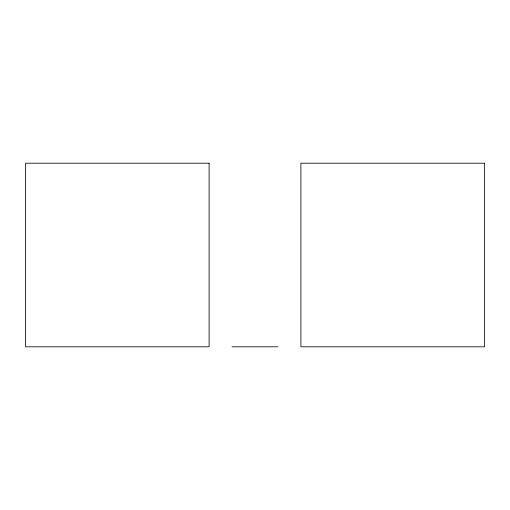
<?xml version="1.0" encoding="UTF-8"?>
<svg xmlns="http://www.w3.org/2000/svg" width="510" height="510" viewBox="0 0 510 510"><rect width="100%" height="100%" fill="white"/><g stroke="black" fill="none" stroke-linecap="round" stroke-linejoin="round"><path stroke-width="0.76" d="M232.05 346.8L277.95 346.8M209.1 163.2L25.5 163.2L25.5 346.8L209.1 346.8L209.1 163.2M484.5 163.2L300.9 163.2L300.9 346.8L484.5 346.8L484.5 163.2"/></g></svg>
